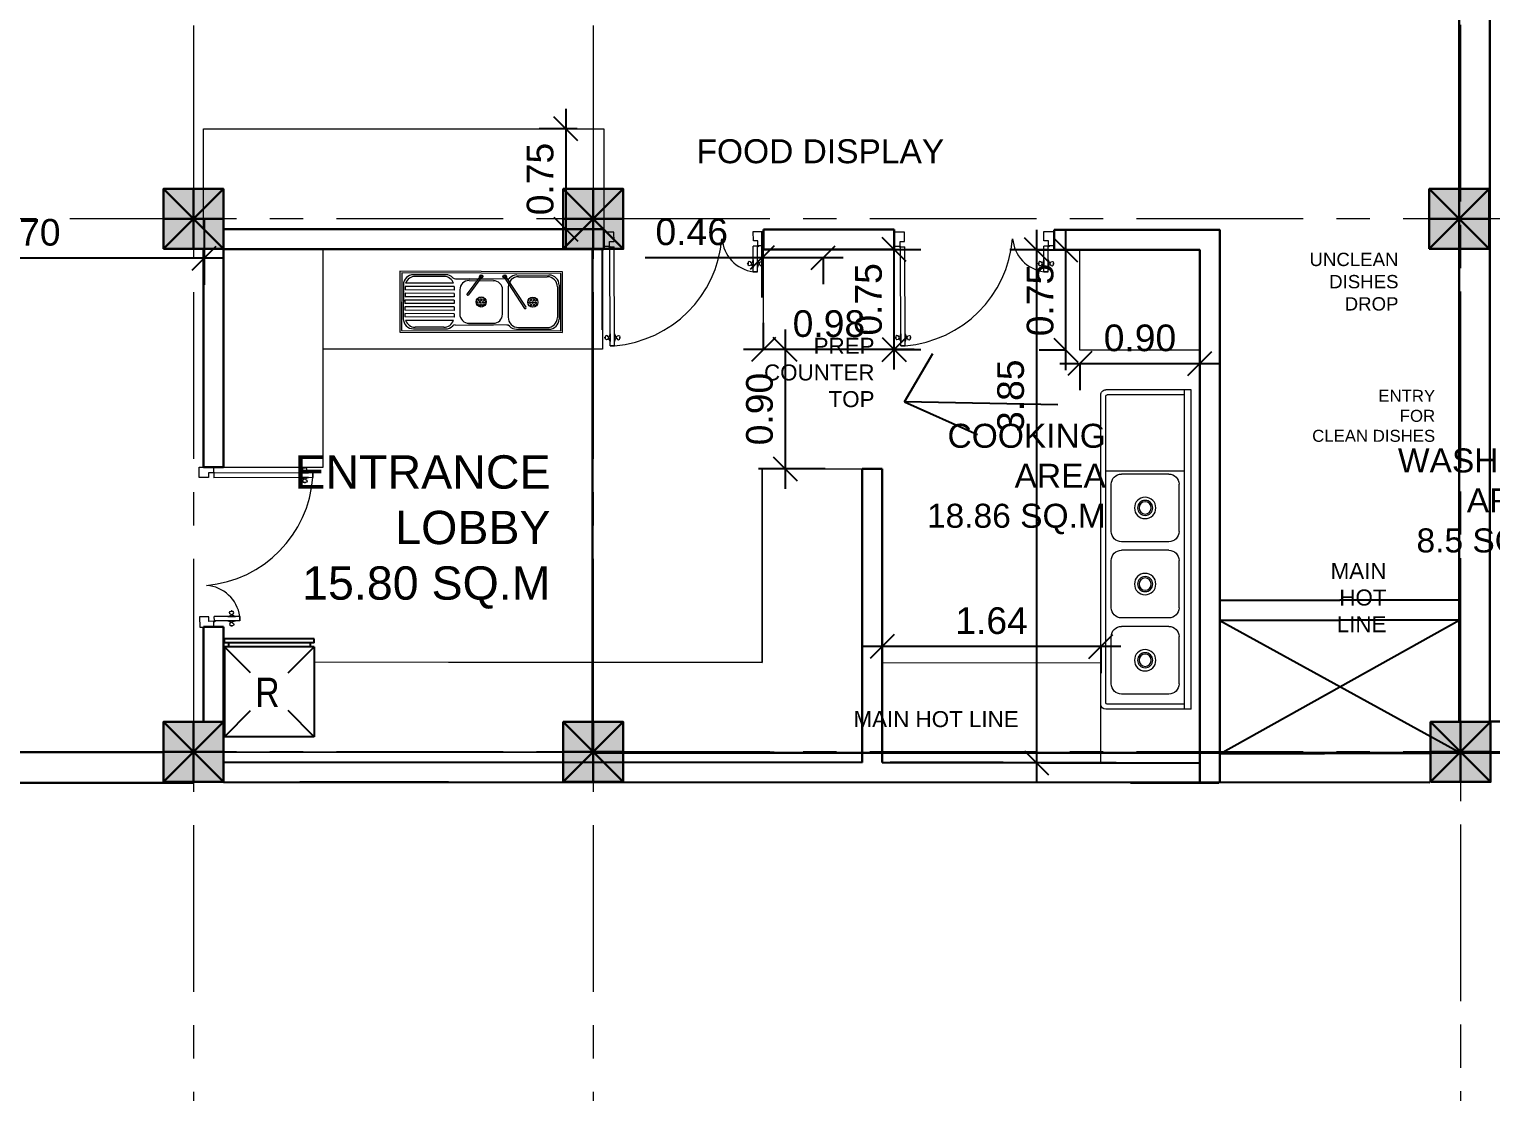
# Model space of a CAD drawing. Header units: metres. Extents: x 319894 to 3389272, y 120 to 6136017.
# Drawn here: x 321371.56 to 321382.53, y 3068013.09 to 3068021.06 of the extents above; entities that cross this region are included whole.
import ezdxf

# ---------------------------------------------------------------- set-up
doc = ezdxf.new("R2010")
doc.units = ezdxf.units.M
doc.header["$MEASUREMENT"] = 0
for name, pattern in [('CENTER', [2, 1.25, -0.25, 0.25, -0.25]), ('HIDDEN', [0.375, 0.25, -0.125]), ('TRAZO_Y_PUNTOX2', [2, 1, -0.5, 0, -0.5])]:
    doc.linetypes.add(name, pattern=pattern)
doc.layers.get('Defpoints').update_dxf_attribs({"color": 254})
for name, color, linetype in [('02', 2, 'Continuous'), ('ejes', 8, 'TRAZO_Y_PUNTOX2'), ('FURNI', 42, 'Continuous'), ('Hat02', 4, 'Continuous'), ('Kitchen equipment', 200, 'Continuous'), ('S-DIM', 7, 'Continuous'), ('TEXT', 255, 'Continuous')]:
    doc.layers.add(name, color=color, linetype=linetype)
for name, color, linetype, lineweight in [('200', 9, 'Continuous', 0), ('centerline', 255, 'HIDDEN', 5), ('column', 50, 'Continuous', 30), ('DOORS', 4, 'Continuous', 0), ('furniture', 43, 'Continuous', 18), ('hatch', 252, 'Continuous', 15), ('wall', 4, 'Continuous', 30), ('window-door', 4, 'Continuous', 20)]:
    doc.layers.add(name, color=color, linetype=linetype, lineweight=lineweight)
doc.styles.add('DIM', font='ARIALN.TTF')
doc.styles.get("Standard").update_dxf_attribs({"font": 'arial.ttf'})
doc.dimstyles.get("Standard").update_dxf_attribs({"dimtxt": 0.2, "dimasz": 0.18, "dimexe": 0.2, "dimexo": 0.2, "dimgap": 0.09, "dimtad": 1, "dimzin": 0, "dimdsep": 46, "dimtxsty": 'Standard', "dimblk": 'OBLIQUE', "dimcen": 0.09, "dimdle": 0.15, "dimclrt": 7, "dimadec": 0, "dimazin": 0, "dimtfac": 1, "dimtofl": 0, "dimtmove": 0, "dimatfit": 3, "dimfxl": 0.3, "dimfxlon": 1, "dimtfillclr": 2, "dimtolj": 1, "dimtzin": 0, "dimarcsym": 0})

# ---------------------------------------------------------------- blocks, each defined once
blk = doc.blocks.new('ADB316P')
at = {"layer": '200'}
for p, q in [((0, 0), (94.375, 0)), ((0, 0), (0, -25.25)), ((0, -2), (94.375, -2)), ((1.5, -2), (1.5, -24.875)), ((7.5, -3.625), (21.5, -3.625)), ((30, -3.625), (44, -3.625)), ((52.5, -3.625), (66.5, -3.625)), ((70.375, -2), (70.375, -25.25)), ((92.875, -2), (92.875, -24.875)), ((94.375, 0), (94.375, -25.25)), ((4.5, -6.625), (4.5, -20.625)), ((24.5, -6.625), (24.5, -20.625)), ((27, -6.625), (27, -20.625)), ((47, -6.625), (47, -20.625)), ((49.5, -6.625), (49.5, -20.625)), ((69.5, -6.625), (69.5, -20.625)), ((1.875, -25.25), (92.5, -25.25)), ((7.5, -23.625), (21.5, -23.625)), ((30, -23.625), (44, -23.625)), ((52.5, -23.625), (66.5, -23.625)), ((1.5, -26.75), (92.875, -26.75))]:
    blk.add_line(p, q, dxfattribs=at)
for centre, radius in [((14.5, -13.625), 3.156), ((14.5, -13.625), 2.22), ((14.5, -13.625), 1.812), ((37, -13.625), 3.156), ((37, -13.625), 2.22), ((37, -13.625), 1.812), ((59.5, -13.625), 3.156), ((59.5, -13.625), 2.22), ((59.5, -13.625), 1.812)]:
    blk.add_circle(centre, radius, dxfattribs=at)
for centre, radius, start, end in [((7.5, -6.625), 3, 90, 180), ((21.5, -6.625), 3, 0, 90), ((30, -6.625), 3, 90, 180), ((44, -6.625), 3, 0, 90), ((52.5, -6.625), 3, 90, 180), ((66.5, -6.625), 3, 0, 90), ((7.5, -20.625), 3, 180, 270), ((21.5, -20.625), 3, 270, 0), ((30, -20.625), 3, 180, 270), ((44, -20.625), 3, 270, 0), ((52.5, -20.625), 3, 180, 270), ((66.5, -20.625), 3, 270, 0), ((1.5, -25.25), 1.5, 180, 270), ((1.875, -24.875), 0.375, 180, 270), ((92.5, -24.875), 0.375, 270, 360), ((92.875, -25.25), 1.5, 270, 0)]:
    blk.add_arc(centre, radius, start, end, dxfattribs=at)
blk = doc.blocks.new('r')
at = {"layer": 'Kitchen equipment', "ltscale": 0.5}
for p, q in [((466527.73, -38098.25), (466500.23, -38098.25)), ((466500.23, -38098.25), (466508.22, -38106.24)), ((466500.23, -38125.75), (466500.23, -38098.25)), ((466519.74, -38106.24), (466527.73, -38098.25)), ((466527.73, -38125.75), (466527.73, -38098.25)), ((466528.98, -38098.25), (466530.23, -38098.25)), ((466528.98, -38125.75), (466528.98, -38098.25)), ((466530.23, -38125.75), (466530.23, -38098.25)), ((466528.98, -38099.5), (466527.73, -38099.5)), ((466500.23, -38125.75), (466508.22, -38117.77)), ((466519.74, -38117.77), (466527.73, -38125.75)), ((466528.98, -38124.5), (466527.73, -38124.5)), ((466527.73, -38125.75), (466500.23, -38125.75)), ((466528.98, -38125.75), (466530.23, -38125.75))]:
    blk.add_line(p, q, dxfattribs=at)
at = {"layer": 'Kitchen equipment', "ltscale": 0.5, "style": 'DIM'}
blk.add_text('R', height=9, rotation=270, dxfattribs=at).set_placement((466509.3, -38107.7))
blk = doc.blocks.new('*U780')
at = {"layer": 'DOORS', "linetype": 'Continuous', "lineweight": 0}
for p, q in [((8128.48, -1860.02), (8128.48, -1861.52)), ((8128.48, -1861.52), (8128.48, -1860.02)), ((8128.48, -1860.02), (8137.09, -1860.02)), ((8137.09, -1860.02), (8137.09, -1861.52)), ((8142.04, -1857.94), (8137.26, -1857.94)), ((8128.48, -1861.52), (8137.09, -1861.52)), ((8103.65, -1909.87), (8103.65, -1908.37)), ((8103.65, -1908.37), (8103.65, -1909.87)), ((8103.65, -1908.37), (8137.09, -1908.37)), ((8137.09, -1909.87), (8137.09, -1908.37)), ((8103.65, -1909.87), (8137.09, -1909.87)), ((8142.04, -1911.96), (8137.26, -1911.96))]:
    blk.add_line(p, q, dxfattribs=at)
for points in [[(8132.39, -1860.02), (8129.93, -1860.02), (8131.02, -1859.6), (8131.02, -1859.41, 0.414214), (8130.91, -1859.3, -0.990713), (8131.05, -1858.29), (8131.39, -1858.29)], [(8130.05, -1860.02), (8132.51, -1860.02), (8131.42, -1859.6), (8131.42, -1859.41, -0.414214), (8131.53, -1859.3, 0.990713), (8131.39, -1858.29), (8131.05, -1858.29)], [(8132.39, -1861.52), (8129.93, -1861.52), (8131.02, -1861.94), (8131.02, -1862.13, -0.414214), (8130.91, -1862.24, 0.990713), (8131.05, -1863.25), (8131.39, -1863.25)], [(8130.05, -1861.52), (8132.51, -1861.52), (8131.42, -1861.94), (8131.42, -1862.13, 0.414214), (8131.53, -1862.24, -0.990713), (8131.39, -1863.25), (8131.05, -1863.25)], [(8107.56, -1908.37), (8105.1, -1908.37), (8106.19, -1907.95), (8106.19, -1907.76, 0.414214), (8106.08, -1907.65, -0.990713), (8106.22, -1906.64), (8106.56, -1906.64)], [(8105.22, -1908.37), (8107.68, -1908.37), (8106.59, -1907.95), (8106.59, -1907.76, -0.414214), (8106.7, -1907.65, 0.990713), (8106.56, -1906.64), (8106.22, -1906.64)], [(8107.56, -1909.87), (8105.1, -1909.87), (8106.19, -1910.29), (8106.19, -1910.48, -0.414214), (8106.08, -1910.59, 0.990713), (8106.22, -1911.6), (8106.56, -1911.6)], [(8105.22, -1909.87), (8107.68, -1909.87), (8106.59, -1910.29), (8106.59, -1910.48, 0.414214), (8106.7, -1910.59, -0.990713), (8106.56, -1911.6), (8106.22, -1911.6)]]:
    blk.add_lwpolyline(points, format="xyb", dxfattribs=at)
for points in [[(8131.32, -1858.17), (8131.32, -1858.29), (8131.12, -1858.29), (8131.12, -1858.17)], [(8131.32, -1863.37), (8131.32, -1863.25), (8131.12, -1863.25), (8131.12, -1863.37)], [(8106.49, -1906.52), (8106.49, -1906.64), (8106.29, -1906.64), (8106.29, -1906.52)], [(8106.49, -1911.72), (8106.49, -1911.6), (8106.29, -1911.6), (8106.29, -1911.72)]]:
    blk.add_lwpolyline(points, close=True, dxfattribs=at)
for points in [[(8137.26, -1857.94), (8137.26, -1859.87), (8138.9, -1859.87), (8138.9, -1861.43), (8142.04, -1861.43), (8142.04, -1857.94)], [(8137.26, -1911.96), (8137.26, -1910.03), (8138.9, -1910.03), (8138.9, -1908.47), (8142.04, -1908.47), (8142.04, -1911.96)]]:
    blk.add_lwpolyline(points, dxfattribs=at)
for centre in [(8137.09, -1859.86), (8137.09, -1910.03)]:
    blk.add_circle(centre, 0.165, dxfattribs=at)
at = {"layer": 'window-door'}
for centre, radius, start, end in [((8140.61, -1859.8), 12.25, 188.0729, 265.6213), ((8143.14, -1911.47), 39.61, 95.017, 175.5213)]:
    blk.add_arc(centre, radius, start, end, dxfattribs=at)
blk = doc.blocks.new('*U764')
at = {"layer": 'DOORS', "linetype": 'Continuous', "lineweight": 0}
for p, q in [((8137.26, -1857.94), (8142.04, -1857.94)), ((8142.21, -1860.02), (8142.21, -1861.52)), ((8150.81, -1860.02), (8142.21, -1860.02)), ((8150.81, -1860.02), (8150.81, -1861.52)), ((8150.81, -1861.52), (8150.81, -1860.02)), ((8150.81, -1861.52), (8142.21, -1861.52)), ((8142.21, -1909.87), (8142.21, -1908.37)), ((8175.64, -1908.37), (8142.21, -1908.37)), ((8175.64, -1909.87), (8175.64, -1908.37)), ((8175.64, -1908.37), (8175.64, -1909.87)), ((8137.26, -1911.96), (8142.04, -1911.96)), ((8175.64, -1909.87), (8142.21, -1909.87))]:
    blk.add_line(p, q, dxfattribs=at)
for points in [[(8142.04, -1857.94), (8142.04, -1859.87), (8140.4, -1859.87), (8140.4, -1861.43), (8137.26, -1861.43), (8137.26, -1857.94)], [(8142.04, -1911.96), (8142.04, -1910.03), (8140.4, -1910.03), (8140.4, -1908.47), (8137.26, -1908.47), (8137.26, -1911.96)]]:
    blk.add_lwpolyline(points, dxfattribs=at)
for points in [[(8149.25, -1860.02), (8146.78, -1860.02), (8147.88, -1859.6), (8147.88, -1859.41, 0.414214), (8147.77, -1859.3, -0.990713), (8147.9, -1858.29), (8148.25, -1858.29)], [(8146.91, -1860.02), (8149.37, -1860.02), (8148.28, -1859.6), (8148.28, -1859.41, -0.414214), (8148.39, -1859.3, 0.990713), (8148.25, -1858.29), (8147.9, -1858.29)], [(8149.25, -1861.52), (8146.78, -1861.52), (8147.88, -1861.94), (8147.88, -1862.13, -0.414214), (8147.77, -1862.24, 0.990713), (8147.9, -1863.25), (8148.25, -1863.25)], [(8146.91, -1861.52), (8149.37, -1861.52), (8148.28, -1861.94), (8148.28, -1862.13, 0.414214), (8148.39, -1862.24, -0.990713), (8148.25, -1863.25), (8147.9, -1863.25)], [(8174.08, -1908.37), (8171.62, -1908.37), (8172.71, -1907.95), (8172.71, -1907.76, 0.414214), (8172.6, -1907.65, -0.990713), (8172.74, -1906.64), (8173.08, -1906.64)], [(8171.74, -1908.37), (8174.2, -1908.37), (8173.11, -1907.95), (8173.11, -1907.76, -0.414214), (8173.22, -1907.65, 0.990713), (8173.08, -1906.64), (8172.74, -1906.64)], [(8174.08, -1909.87), (8171.62, -1909.87), (8172.71, -1910.29), (8172.71, -1910.48, -0.414214), (8172.6, -1910.59, 0.990713), (8172.74, -1911.6), (8173.08, -1911.6)], [(8171.74, -1909.87), (8174.2, -1909.87), (8173.11, -1910.29), (8173.11, -1910.48, 0.414214), (8173.22, -1910.59, -0.990713), (8173.08, -1911.6), (8172.74, -1911.6)]]:
    blk.add_lwpolyline(points, format="xyb", dxfattribs=at)
for points in [[(8147.97, -1858.17), (8147.97, -1858.29), (8148.18, -1858.29), (8148.18, -1858.17)], [(8147.97, -1863.37), (8147.97, -1863.25), (8148.18, -1863.25), (8148.18, -1863.37)], [(8172.81, -1906.52), (8172.81, -1906.64), (8173.01, -1906.64), (8173.01, -1906.52)], [(8172.81, -1911.72), (8172.81, -1911.6), (8173.01, -1911.6), (8173.01, -1911.72)]]:
    blk.add_lwpolyline(points, close=True, dxfattribs=at)
for centre in [(8142.21, -1859.86), (8142.21, -1910.03)]:
    blk.add_circle(centre, 0.165, dxfattribs=at)
at = {"layer": 'window-door'}
for centre, radius, start, end in [((8138.69, -1859.8), 12.25, 274.3787, 351.9271), ((8136.16, -1911.47), 39.61, 4.4787, 84.983)]:
    blk.add_arc(centre, radius, start, end, dxfattribs=at)
blk = doc.blocks.new('s')
at = {"layer": 'furniture', "lineweight": 13, "ltscale": 50}
for p, q in [((1.26, 31.09), (10.49, 37.18)), ((1.62, 30.74), (10.86, 36.84)), ((1.29, 23.8), (6.58, 19.81)), ((1.59, 24.2), (6.88, 20.21))]:
    blk.add_line(p, q, dxfattribs=at)
for centre, start, end in [((10.68, 37.01), 316.8421, 136.8421), ((1.44, 30.92), 136.8421, 316.8421), ((1.44, 24), 52.9874, 232.9874), ((6.73, 20.01), 232.9874, 52.9874)]:
    blk.add_arc(centre, 0.25, start, end, dxfattribs=at)
at = {"layer": 'Hat02', "lineweight": 13, "ltscale": 50}
for p, q in [((18, 48), (0, 48)), ((0, 48), (0, 0)), ((0.5, 47.5), (0.5, 0.5)), ((17.5, 47.5), (0.5, 47.5)), ((17.5, 0.5), (17.5, 47.5)), ((18, 0), (18, 48)), ((1, 34.5), (1, 44)), ((1.5, 35), (1.5, 43.5)), ((4, 47), (14, 47)), ((4.5, 46.5), (13.5, 46.5)), ((16.5, 35), (16.5, 43.5)), ((17, 34.5), (17, 44)), ((2.2, 31.64), (2.2, 20.4)), ((2.2, 31.64), (2.2, 20.4)), ((4.5, 32), (13.5, 32)), ((12.6, 30.3), (5.4, 30.3)), ((15.8, 31.64), (15.8, 20.4)), ((15.8, 31.64), (15.8, 20.4)), ((2.2, 16.36), (2.2, 27.6)), ((2.2, 16.36), (2.2, 27.6)), ((2.7, 20.4), (2.7, 27.6)), ((15.3, 20.4), (15.3, 27.6)), ((15.8, 16.36), (15.8, 27.6)), ((15.8, 16.36), (15.8, 27.6)), ((5.4, 17.7), (12.6, 17.7)), ((1, 13.5), (1, 4)), ((1.5, 13), (1.5, 4.5)), ((3.5, 15.83), (3.5, 1.67)), ((4.5, 16), (5.5, 16)), ((4.5, 16), (4.5, 1.5)), ((5.5, 16), (5.5, 1.5)), ((6.5, 16), (6.5, 1.5)), ((6.5, 16), (7.5, 16)), ((7.5, 16), (7.5, 1.5)), ((8.5, 16), (8.5, 1.5)), ((8.5, 16), (9.5, 16)), ((9.5, 16), (9.5, 1.5)), ((10.5, 16), (10.5, 1.5)), ((10.5, 16), (11.5, 16)), ((11.5, 16), (11.5, 1.5)), ((12.5, 16), (12.5, 1.5)), ((12.5, 16), (13.5, 16)), ((13.5, 16), (13.5, 1.5)), ((14.5, 15.83), (14.5, 1.67)), ((16.5, 13), (16.5, 4.5)), ((17, 4), (17, 13.5)), ((0, 0), (18, 0)), ((0.5, 0.5), (17.5, 0.5)), ((4, 1), (14, 1)), ((4.5, 1.5), (5.5, 1.5)), ((6.5, 1.5), (7.5, 1.5)), ((8.5, 1.5), (9.5, 1.5)), ((10.5, 1.5), (11.5, 1.5)), ((12.5, 1.5), (13.5, 1.5))]:
    blk.add_line(p, q, dxfattribs=at)
at = {"layer": 'Hat02', "linetype": 'Continuous', "lineweight": 13, "ltscale": 50}
for p, q in [((7.51, 39.41), (7.76, 39.41)), ((7.51, 39.41), (7.51, 39.4)), ((7.52, 38.98), (7.76, 38.98)), ((7.62, 39.85), (7.76, 39.85)), ((7.89, 40.06), (7.76, 39.85)), ((7.76, 39.41), (7.89, 39.2)), ((7.89, 39.2), (7.76, 38.98)), ((7.82, 40.18), (7.89, 40.06)), ((8.26, 39.85), (8.14, 39.63)), ((8.14, 39.63), (8.26, 39.41)), ((8.26, 38.98), (8.14, 38.76)), ((8.15, 40.48), (8.26, 40.28)), ((8.26, 40.28), (8.51, 40.28)), ((8.26, 39.85), (8.51, 39.85)), ((8.26, 39.41), (8.51, 39.41)), ((8.26, 38.98), (8.51, 38.98)), ((8.64, 40.5), (8.51, 40.28)), ((8.51, 39.85), (8.64, 39.63)), ((8.64, 39.63), (8.51, 39.41)), ((8.51, 38.98), (8.64, 38.76)), ((8.53, 40.68), (8.64, 40.5)), ((9.01, 40.28), (8.89, 40.06)), ((8.89, 40.06), (9.01, 39.85)), ((9.01, 39.41), (8.89, 39.2)), ((8.89, 39.2), (9.01, 38.98)), ((8.99, 40.75), (9.01, 40.71)), ((9.01, 40.71), (9.26, 40.71)), ((9.01, 40.28), (9.26, 40.28)), ((9.01, 39.85), (9.26, 39.85)), ((9.01, 39.41), (9.26, 39.41)), ((9.01, 38.98), (9.26, 38.98)), ((9.27, 40.73), (9.26, 40.71)), ((9.26, 40.28), (9.39, 40.06)), ((9.39, 40.06), (9.26, 39.85)), ((9.26, 39.41), (9.39, 39.2)), ((9.39, 39.2), (9.26, 38.98)), ((9.69, 40.58), (9.64, 40.5)), ((9.64, 40.5), (9.76, 40.28)), ((9.76, 39.85), (9.64, 39.63)), ((9.64, 39.63), (9.76, 39.41)), ((9.76, 38.98), (9.64, 38.76)), ((9.76, 40.28), (10.01, 40.28)), ((9.76, 39.85), (10.01, 39.85)), ((9.76, 39.41), (10.01, 39.41)), ((9.76, 38.98), (10.01, 38.98)), ((10.04, 40.33), (10.01, 40.28)), ((10.01, 39.85), (10.14, 39.63)), ((10.14, 39.63), (10.01, 39.41)), ((10.01, 38.98), (10.14, 38.76)), ((10.49, 39.38), (10.39, 39.2)), ((10.39, 39.2), (10.48, 39.03)), ((7.67, 38.55), (7.76, 38.55)), ((7.76, 38.55), (7.89, 38.33)), ((7.89, 38.33), (7.86, 38.28)), ((8.14, 38.76), (8.26, 38.55)), ((8.26, 38.11), (8.19, 37.99)), ((8.26, 38.55), (8.51, 38.55)), ((8.26, 38.11), (8.51, 38.11)), ((8.64, 38.76), (8.51, 38.55)), ((8.51, 38.11), (8.64, 37.9)), ((8.64, 37.9), (8.59, 37.81)), ((9.01, 38.55), (8.89, 38.33)), ((8.89, 38.33), (9.01, 38.11)), ((9.01, 38.55), (9.26, 38.55)), ((9.01, 38.11), (9.26, 38.11)), ((9.26, 38.55), (9.39, 38.33)), ((9.39, 38.33), (9.26, 38.11)), ((9.64, 38.76), (9.76, 38.55)), ((9.76, 38.11), (9.64, 37.9)), ((9.64, 37.9), (9.64, 37.89)), ((9.76, 38.55), (10.01, 38.55)), ((9.76, 38.11), (9.98, 38.11)), ((10.14, 38.76), (10.01, 38.55)), ((7.51, 23.82), (7.51, 23.82)), ((7.51, 23.82), (7.76, 23.82)), ((7.52, 24.26), (7.76, 24.26)), ((7.63, 23.39), (7.76, 23.39)), ((7.67, 24.69), (7.76, 24.69)), ((7.76, 24.69), (7.89, 24.47)), ((7.89, 24.47), (7.76, 24.26)), ((7.76, 23.82), (7.89, 23.61)), ((7.89, 23.61), (7.76, 23.39)), ((8.26, 25.12), (8.14, 24.91)), ((8.14, 24.91), (8.26, 24.69)), ((8.26, 24.26), (8.14, 24.04)), ((8.14, 24.04), (8.26, 23.82)), ((8.26, 23.39), (8.14, 23.18)), ((8.14, 23.18), (8.26, 22.96)), ((8.26, 25.12), (8.51, 25.12)), ((8.26, 24.69), (8.51, 24.69)), ((8.26, 24.26), (8.51, 24.26)), ((8.26, 23.82), (8.51, 23.82)), ((8.26, 23.39), (8.51, 23.39)), ((8.26, 22.96), (8.51, 22.96)), ((8.51, 25.12), (8.64, 24.91)), ((8.64, 24.91), (8.51, 24.69)), ((8.51, 24.26), (8.64, 24.04)), ((8.64, 24.04), (8.51, 23.82)), ((8.51, 23.39), (8.64, 23.18)), ((8.64, 23.18), (8.51, 22.96)), ((8.98, 25.5), (8.89, 25.34)), ((8.89, 25.34), (9.01, 25.12)), ((9.01, 24.69), (8.89, 24.47)), ((8.89, 24.47), (9.01, 24.26)), ((9.01, 23.82), (8.89, 23.61)), ((8.89, 23.61), (9.01, 23.39)), ((9.01, 22.96), (8.89, 22.74)), ((8.89, 22.74), (9.01, 22.53)), ((9.01, 25.12), (9.26, 25.12)), ((9.01, 24.69), (9.26, 24.69)), ((9.01, 24.26), (9.26, 24.26)), ((9.01, 23.82), (9.26, 23.82)), ((9.01, 23.39), (9.26, 23.39)), ((9.01, 22.96), (9.26, 22.96)), ((9.01, 22.53), (9.26, 22.53)), ((9.39, 25.34), (9.26, 25.12)), ((9.26, 24.69), (9.39, 24.47)), ((9.39, 24.47), (9.26, 24.26)), ((9.26, 23.82), (9.39, 23.61)), ((9.39, 23.61), (9.26, 23.39)), ((9.26, 22.96), (9.39, 22.74)), ((9.39, 22.74), (9.26, 22.53)), ((9.31, 25.47), (9.39, 25.34)), ((9.76, 25.12), (9.64, 24.91)), ((9.64, 24.91), (9.76, 24.69)), ((9.76, 24.26), (9.64, 24.04)), ((9.64, 24.04), (9.76, 23.82)), ((9.76, 23.39), (9.64, 23.18)), ((9.64, 23.18), (9.76, 22.96)), ((9.76, 25.12), (9.99, 25.12)), ((9.76, 24.69), (10.01, 24.69)), ((9.76, 24.26), (10.01, 24.26)), ((9.76, 23.82), (10.01, 23.82)), ((9.76, 23.39), (10.01, 23.39)), ((9.76, 22.96), (10.01, 22.96)), ((10.14, 24.91), (10.01, 24.69)), ((10.01, 24.26), (10.14, 24.04)), ((10.14, 24.04), (10.01, 23.82)), ((10.01, 23.39), (10.14, 23.18)), ((10.14, 23.18), (10.01, 22.96)), ((10.03, 25.09), (10.14, 24.91)), ((10.41, 24.51), (10.39, 24.47)), ((10.39, 24.47), (10.46, 24.35)), ((10.48, 23.77), (10.39, 23.61)), ((10.39, 23.61), (10.43, 23.54))]:
    blk.add_line(p, q, dxfattribs=at)
at = {"layer": 'Hat02', "lineweight": 13, "ltscale": 50}
for centre, radius in [((9, 39.25), 1.5), ((1.44, 30.92), 0.5), ((1.44, 24), 0.5), ((9, 24), 1.5)]:
    blk.add_circle(centre, radius, dxfattribs=at)
for centre, radius, start, end in [((4, 44), 3, 90, 180), ((4.5, 43.5), 3, 90, 180), ((13.5, 43.5), 3, 0, 90), ((14, 44), 3, 0, 90), ((4.5, 35), 3, 180, 270), ((13.5, 35), 3, 270, 0), ((4, 34.5), 3, 180, 225.573), ((4, 34.5), 3, 180, 225.573), ((1.2, 31.64), 1, 0, 45.573), ((5.4, 27.6), 2.7, 90, 180), ((12.6, 27.6), 2.7, 0, 90), ((16.8, 31.64), 1, 134.427, 180), ((14, 34.5), 3, 314.427, 0), ((14, 34.5), 3, 314.427, 0), ((5.4, 20.4), 2.7, 180, 270), ((12.6, 20.4), 2.7, 270, 0), ((4, 13.5), 3, 134.427, 180), ((4, 13.5), 3, 134.427, 180), ((4.5, 13), 3, 109.4712, 180), ((1.2, 16.36), 1, 314.427, 0), ((13.5, 13), 3, 0, 70.5288), ((16.8, 16.36), 1, 180, 225.573), ((14, 13.5), 3, 0, 45.573), ((14, 13.5), 3, 0, 45.573), ((4.5, 4.5), 3, 180, 250.5288), ((13.5, 4.5), 3, 289.4712, 0), ((4, 4), 3, 180, 270), ((14, 4), 3, 270, 0)]:
    blk.add_arc(centre, radius, start, end, dxfattribs=at)
blk = doc.blocks.new('_Oblique')
at = {"color": 0, "linetype": 'ByBlock', "lineweight": -2}
blk.add_line((-0.5, -0.5), (0.5, 0.5), dxfattribs=at)
blk = doc.blocks.new('*D984')
at = {"layer": 'Defpoints', "color": 0, "transparency": 16777216}
for p in [(321377.517, 3068019.412), (321377.061, 3068019.35), (321377.061, 3068017.171)]:
    blk.add_point(p, dxfattribs=at)
at = {"layer": 'S-DIM', "color": 0, "lineweight": -2, "transparency": 16777216}
for p, q in [((321377.061, 3068019.05), (321377.061, 3068019.55)), ((321377.061, 3068019.35), (321376.182, 3068019.35)), ((321377.667, 3068019.35), (321377.061, 3068019.35)), ((321377.517, 3068019.35), (321377.517, 3068019.15))]:
    blk.add_line(p, q, dxfattribs=at)
at = {"layer": 'S-DIM', "color": 0, "lineweight": -2, "transparency": 16777216, "xscale": 0.18, "yscale": 0.18, "zscale": 0.18, "rotation": 180}
blk.add_blockref('_Oblique', (321377.061, 3068019.35), dxfattribs=at)
at = {"layer": 'S-DIM', "color": 0, "lineweight": -2, "transparency": 16777216, "xscale": 0.18, "yscale": 0.18, "zscale": 0.18}
blk.add_blockref('_Oblique', (321377.517, 3068019.35), dxfattribs=at)
at = {"layer": 'S-DIM', "color": 7, "transparency": 16777216, "insert": (321376.532, 3068019.543), "char_height": 0.2, "attachment_point": 5}
blk.add_mtext('\\A1;0.46', dxfattribs=at)
blk = doc.blocks.new('*D985')
at = {"layer": 'Defpoints', "color": 0, "transparency": 16777216}
for p in [(321379.414, 3068019.409), (321379.117, 3068015.56), (321379.407, 3068015.56)]:
    blk.add_point(p, dxfattribs=at)
at = {"layer": 'S-DIM', "color": 0, "lineweight": -2, "transparency": 16777216}
for p, q in [((321379.117, 3068019.559), (321379.117, 3068015.41)), ((321379.214, 3068019.409), (321378.917, 3068019.409)), ((321379.207, 3068015.56), (321378.917, 3068015.56))]:
    blk.add_line(p, q, dxfattribs=at)
at = {"layer": 'S-DIM', "color": 0, "lineweight": -2, "transparency": 16777216, "xscale": 0.18, "yscale": 0.18, "zscale": 0.18}
for p, rotation in [((321379.117, 3068019.409), 90), ((321379.117, 3068015.56), 270)]:
    blk.add_blockref('_Oblique', p, dxfattribs=dict(at, rotation=rotation))
at = {"layer": 'S-DIM', "color": 7, "transparency": 16777216, "insert": (321378.925, 3068018.314), "char_height": 0.2, "attachment_point": 5, "rotation": 90}
blk.add_mtext('\\A1;3.85', dxfattribs=at)
blk = doc.blocks.new('*D986')
at = {"layer": 'Defpoints', "color": 0, "transparency": 16777216}
for p in [(321378.051, 3068018.662), (321377.233, 3068017.765), (321377.961, 3068017.765)]:
    blk.add_point(p, dxfattribs=at)
at = {"layer": 'S-DIM', "color": 0, "lineweight": -2, "transparency": 16777216}
for p, q in [((321377.233, 3068018.812), (321377.233, 3068017.615)), ((321377.533, 3068018.662), (321377.033, 3068018.662)), ((321377.533, 3068017.765), (321377.033, 3068017.765))]:
    blk.add_line(p, q, dxfattribs=at)
at = {"layer": 'S-DIM', "color": 0, "lineweight": -2, "transparency": 16777216, "xscale": 0.18, "yscale": 0.18, "zscale": 0.18}
for p, rotation in [((321377.233, 3068018.662), 90), ((321377.233, 3068017.765), 270)]:
    blk.add_blockref('_Oblique', p, dxfattribs=dict(at, rotation=rotation))
at = {"layer": 'S-DIM', "color": 7, "transparency": 16777216, "insert": (321377.041, 3068018.214), "char_height": 0.2, "attachment_point": 5, "rotation": 90}
blk.add_mtext('\\A1;0.90', dxfattribs=at)
blk = doc.blocks.new('*D987')
at = {"layer": 'Defpoints', "color": 0, "transparency": 16777216}
for p in [(321378.051, 3068019.412), (321378.051, 3068019.412), (321378.051, 3068018.662)]:
    blk.add_point(p, dxfattribs=at)
at = {"layer": 'S-DIM', "color": 0, "lineweight": -2, "transparency": 16777216}
for p, q in [((321378.051, 3068018.512), (321378.051, 3068019.562)), ((321378.051, 3068019.412), (321378.251, 3068019.412)), ((321378.051, 3068018.662), (321378.251, 3068018.662))]:
    blk.add_line(p, q, dxfattribs=at)
at = {"layer": 'S-DIM', "color": 0, "lineweight": -2, "transparency": 16777216, "xscale": 0.18, "yscale": 0.18, "zscale": 0.18}
for p, rotation in [((321378.051, 3068019.412), 90), ((321378.051, 3068018.662), 270)]:
    blk.add_blockref('_Oblique', p, dxfattribs=dict(at, rotation=rotation))
at = {"layer": 'S-DIM', "color": 7, "transparency": 16777216, "insert": (321377.859, 3068019.037), "char_height": 0.2, "attachment_point": 5, "rotation": 90}
blk.add_mtext('\\A1;0.75', dxfattribs=at)
blk = doc.blocks.new('*D988')
at = {"layer": 'Defpoints', "color": 0, "transparency": 16777216}
for p in [(321377.071, 3068018.662), (321377.071, 3068018.662), (321378.051, 3068018.662)]:
    blk.add_point(p, dxfattribs=at)
at = {"layer": 'S-DIM', "color": 0, "lineweight": -2, "transparency": 16777216}
for p, q in [((321377.071, 3068018.662), (321377.071, 3068018.862)), ((321378.051, 3068018.662), (321378.051, 3068018.862)), ((321378.201, 3068018.662), (321376.921, 3068018.662))]:
    blk.add_line(p, q, dxfattribs=at)
at = {"layer": 'S-DIM', "color": 0, "lineweight": -2, "transparency": 16777216, "xscale": 0.18, "yscale": 0.18, "zscale": 0.18, "rotation": 180}
blk.add_blockref('_Oblique', (321377.071, 3068018.662), dxfattribs=at)
at = {"layer": 'S-DIM', "color": 0, "lineweight": -2, "transparency": 16777216, "xscale": 0.18, "yscale": 0.18, "zscale": 0.18}
blk.add_blockref('_Oblique', (321378.051, 3068018.662), dxfattribs=at)
at = {"layer": 'S-DIM', "color": 7, "transparency": 16777216, "insert": (321377.561, 3068018.854), "char_height": 0.2, "attachment_point": 5}
blk.add_mtext('\\A1;0.98', dxfattribs=at)
blk = doc.blocks.new('*D989')
at = {"layer": 'Defpoints', "color": 0, "transparency": 16777216}
for p in [(321379.338, 3068019.407), (321379.444, 3068019.407), (321379.444, 3068018.657)]:
    blk.add_point(p, dxfattribs=at)
at = {"layer": 'S-DIM', "color": 0, "lineweight": -2, "transparency": 16777216}
for p, q in [((321379.338, 3068018.507), (321379.338, 3068019.557)), ((321379.338, 3068019.407), (321379.138, 3068019.407)), ((321379.338, 3068018.657), (321379.138, 3068018.657))]:
    blk.add_line(p, q, dxfattribs=at)
at = {"layer": 'S-DIM', "color": 0, "lineweight": -2, "transparency": 16777216, "xscale": 0.18, "yscale": 0.18, "zscale": 0.18}
for p, rotation in [((321379.338, 3068019.407), 90), ((321379.338, 3068018.657), 270)]:
    blk.add_blockref('_Oblique', p, dxfattribs=dict(at, rotation=rotation))
at = {"layer": 'S-DIM', "color": 7, "transparency": 16777216, "insert": (321379.146, 3068019.032), "char_height": 0.2, "attachment_point": 5, "rotation": 90}
blk.add_mtext('\\A1;0.75', dxfattribs=at)
blk = doc.blocks.new('*D990')
at = {"layer": 'Defpoints', "color": 0, "transparency": 16777216}
for p in [(321379.444, 3068018.657), (321380.343, 3068018.657), (321380.343, 3068018.555)]:
    blk.add_point(p, dxfattribs=at)
at = {"layer": 'S-DIM', "color": 0, "lineweight": -2, "transparency": 16777216}
for p, q in [((321379.294, 3068018.555), (321380.493, 3068018.555)), ((321379.444, 3068018.555), (321379.444, 3068018.355)), ((321380.343, 3068018.555), (321380.343, 3068018.355))]:
    blk.add_line(p, q, dxfattribs=at)
at = {"layer": 'S-DIM', "color": 0, "lineweight": -2, "transparency": 16777216, "xscale": 0.18, "yscale": 0.18, "zscale": 0.18, "rotation": 180}
blk.add_blockref('_Oblique', (321379.444, 3068018.555), dxfattribs=at)
at = {"layer": 'S-DIM', "color": 0, "lineweight": -2, "transparency": 16777216, "xscale": 0.18, "yscale": 0.18, "zscale": 0.18}
blk.add_blockref('_Oblique', (321380.343, 3068018.555), dxfattribs=at)
at = {"layer": 'S-DIM', "color": 7, "transparency": 16777216, "insert": (321379.894, 3068018.747), "char_height": 0.2, "attachment_point": 5}
blk.add_mtext('\\A1;0.90', dxfattribs=at)
blk = doc.blocks.new('*D966')
at = {"layer": 'Defpoints', "color": 0, "transparency": 16777216}
for p in [(321375.872, 3068020.316), (321375.588, 3068019.563), (321375.872, 3068019.563)]:
    blk.add_point(p, dxfattribs=at)
at = {"layer": 'S-DIM', "color": 0, "lineweight": -2, "transparency": 16777216}
for p, q in [((321375.588, 3068020.466), (321375.588, 3068019.413)), ((321375.672, 3068020.316), (321375.388, 3068020.316)), ((321375.672, 3068019.563), (321375.388, 3068019.563))]:
    blk.add_line(p, q, dxfattribs=at)
at = {"layer": 'S-DIM', "color": 0, "lineweight": -2, "transparency": 16777216, "xscale": 0.18, "yscale": 0.18, "zscale": 0.18}
for p, rotation in [((321375.588, 3068020.316), 90), ((321375.588, 3068019.563), 270)]:
    blk.add_blockref('_Oblique', p, dxfattribs=dict(at, rotation=rotation))
at = {"layer": 'S-DIM', "color": 7, "transparency": 16777216, "insert": (321375.396, 3068019.94), "char_height": 0.2, "attachment_point": 5, "rotation": 90}
blk.add_mtext('\\A1;0.75', dxfattribs=at)
blk = doc.blocks.new('*D967')
at = {"layer": 'Defpoints', "color": 0, "transparency": 16777216}
for p in [(321377.961, 3068016.497), (321377.961, 3068016.433), (321379.6, 3068016.492)]:
    blk.add_point(p, dxfattribs=at)
at = {"layer": 'S-DIM', "color": 0, "lineweight": -2, "transparency": 16777216}
for p, q in [((321379.75, 3068016.433), (321377.811, 3068016.433)), ((321377.961, 3068016.433), (321377.961, 3068016.233)), ((321379.6, 3068016.433), (321379.6, 3068016.233))]:
    blk.add_line(p, q, dxfattribs=at)
at = {"layer": 'S-DIM', "color": 0, "lineweight": -2, "transparency": 16777216, "xscale": 0.18, "yscale": 0.18, "zscale": 0.18, "rotation": 180}
blk.add_blockref('_Oblique', (321377.961, 3068016.433), dxfattribs=at)
at = {"layer": 'S-DIM', "color": 0, "lineweight": -2, "transparency": 16777216, "xscale": 0.18, "yscale": 0.18, "zscale": 0.18}
blk.add_blockref('_Oblique', (321379.6, 3068016.433), dxfattribs=at)
at = {"layer": 'S-DIM', "color": 7, "transparency": 16777216, "insert": (321378.781, 3068016.625), "char_height": 0.2, "attachment_point": 5}
blk.add_mtext('\\A1;1.64', dxfattribs=at)
blk = doc.blocks.new('*D968')
at = {"layer": 'Defpoints', "color": 0, "transparency": 16777216}
for p in [(321370.176, 3068027.344), (321372.876, 3068019.864), (321370.176, 3068019.346)]:
    blk.add_point(p, dxfattribs=at)
at = {"layer": 'S-DIM', "color": 0, "lineweight": -2, "transparency": 16777216}
for p, q in [((321370.176, 3068019.646), (321370.176, 3068019.146)), ((321372.876, 3068019.646), (321372.876, 3068019.146)), ((321373.026, 3068019.346), (321370.026, 3068019.346))]:
    blk.add_line(p, q, dxfattribs=at)
at = {"layer": 'S-DIM', "color": 0, "lineweight": -2, "transparency": 16777216, "xscale": 0.18, "yscale": 0.18, "zscale": 0.18, "rotation": 180}
blk.add_blockref('_Oblique', (321370.176, 3068019.346), dxfattribs=at)
at = {"layer": 'S-DIM', "color": 0, "lineweight": -2, "transparency": 16777216, "xscale": 0.18, "yscale": 0.18, "zscale": 0.18}
blk.add_blockref('_Oblique', (321372.876, 3068019.346), dxfattribs=at)
at = {"layer": 'S-DIM', "color": 7, "transparency": 16777216, "insert": (321371.526, 3068019.539), "char_height": 0.2, "attachment_point": 5}
blk.add_mtext('\\A1;2.70', dxfattribs=at)
blk = doc.blocks.new('column')
at = {"layer": 'hatch'}
h = blk.add_hatch(color=256, dxfattribs=at)
h.dxf.hatch_style = 1
h.paths.add_polyline_path([(0, 0), (0.45, 0), (0.45, 0.45), (0, 0.45)])
at = {"layer": 'column'}
for p, q in [((0, 0.45), (0.45, 0)), ((0, 0), (0.45, 0.45)), ((0.225, 0.45), (0.225, 0)), ((0, 0.225), (0.45, 0.225))]:
    blk.add_line(p, q, dxfattribs=at)
blk.add_lwpolyline([(0, 0), (0.45, 0), (0.45, 0.45), (0, 0.45)], close=True, dxfattribs=at)
blk = doc.blocks.new('GRID FOR GROUND FLOOR')
at = {"layer": 'centerline', "linetype": 'CENTER'}
for p, q in [((322202.803, 3068140.648), (322202.803, 3068102.989)), ((322205.803, 3068140.648), (322205.803, 3068102.989)), ((322212.308, 3068140.653), (322212.308, 3068102.994)), ((322212.308, 3068140.579), (322212.308, 3068102.919)), ((322212.308, 3068140.579), (322212.308, 3068102.919)), ((322235.126, 3068121.198), (322188.02, 3068121.198)), ((322235.126, 3068117.198), (322188.02, 3068117.198)), ((322235.126, 3068117.198), (322188.02, 3068117.198))]:
    blk.add_line(p, q, dxfattribs=at)
at = {"layer": 'wall'}
for p in [(322202.578, 3068120.973), (322205.578, 3068120.973), (322212.073, 3068120.973), (322202.578, 3068116.973), (322205.578, 3068116.973), (322212.083, 3068116.973)]:
    blk.add_blockref('column', p, dxfattribs=at)

msp = doc.modelspace()

# ---------------------------------------------------------------- linework, layer by layer
for p, q in [((321378.128, 3068018.268), (321378.341, 3068018.63)), ((321379.277, 3068018.246), (321378.128, 3068018.268)), ((321378.128, 3068018.268), (321378.676, 3068018.023)), ((321380.493, 3068015.628), (321382.292, 3068016.633)), ((321380.493, 3068016.628), (321382.302, 3068015.633)), ((321377.15, 3068015.638), (321366.519, 3068015.639)), ((321380.123, 3068015.634), (321377.811, 3068015.638))]:
    msp.add_line(p, q)
msp.add_lwpolyline([(321377.821, 3068019.412), (321377.071, 3068019.412)])
at = {"layer": 'ejes', "color": 4, "linetype": 'Continuous', "ltscale": 100}
for p, q in [((321380.123, 3068015.558, 0), (321379.742, 3068015.558, 0)), ((321377.864, 3068015.413, 28.642), (321377.864, 3068015.412, 28.674)), ((321378.303, 3068015.412), (321378.084, 3068015.412, 28.674)), ((321380.485, 3068015.408), (321379.822, 3068015.408))]:
    msp.add_line(p, q, dxfattribs=at)
at = {"layer": 'FURNI'}
msp.add_line((321375.862, 3068018.809), (321375.862, 3068019.413), dxfattribs=at)
at = {"layer": 'furniture'}
for p, q in [((321377.061, 3068017.765), (321377.811, 3068017.765)), ((321377.061, 3068016.313), (321377.061, 3068017.765)), ((321377.811, 3068017.765), (321377.811, 3068015.638)), ((321374.708, 3068016.314), (321377.061, 3068016.313)), ((321379.6, 3068015.558), (321379.6, 3068015.999)), ((321377.061, 3068015.563), (321373.934, 3068015.563)), ((321379.715, 3068015.562), (321378.024, 3068015.567))]:
    msp.add_line(p, q, dxfattribs=at)
for points in [[(321372.871, 3068019.564), (321372.869, 3068019.564), (321372.869, 3068020.316), (321375.872, 3068020.316), (321375.872, 3068019.563), (321373.019, 3068019.563)], [(321373.019, 3068018.664), (321373.019, 3068019.414), (321375.862, 3068019.413), (321375.862, 3068018.663), (321373.769, 3068018.664)], [(321373.769, 3068017.779), (321373.769, 3068019.414)], [(321377.061, 3068017.765), (321377.061, 3068016.313), (321373.701, 3068016.314)], [(321379.6, 3068016.307), (321377.961, 3068016.311)]]:
    msp.add_lwpolyline(points, dxfattribs=at)
for points in [[(321378.051, 3068018.662), (321377.071, 3068018.662), (321377.071, 3068019.412), (321378.051, 3068019.412)], [(321380.343, 3068018.657), (321379.444, 3068018.657), (321379.444, 3068019.407), (321380.343, 3068019.407)]]:
    msp.add_lwpolyline(points, close=True, dxfattribs=at)
at = {"layer": 'furniture', "elevation": 0}
msp.add_lwpolyline([(321373.019, 3068017.779), (321373.769, 3068017.779), (321373.769, 3068018.664)], dxfattribs=at)
at = {"layer": 'wall'}
for p, q in [((321382.519, 3068015.863), (321382.519, 3068034.865)), ((321382.289, 3068015.863), (321382.29, 3068034.629)), ((321375.872, 3068019.413, 0), (321375.872, 3068019.563, 0)), ((321377.071, 3068019.562, 0), (321377.071, 3068019.412, 0)), ((321378.051, 3068019.562), (321378.051, 3068019.412)), ((321379.251, 3068019.559), (321379.251, 3068019.408)), ((321373.019, 3068017.779), (321372.869, 3068017.779)), ((321377.811, 3068017.765), (321377.811, 3068015.563)), ((321377.961, 3068017.765), (321377.961, 3068015.563)), ((321380.493, 3068016.778), (321382.294, 3068016.783)), ((321380.493, 3068016.628), (321382.294, 3068016.633)), ((321372.869, 3068015.865), (321372.869, 3068016.579)), ((321372.869, 3068016.579), (321373.019, 3068016.579)), ((321373.019, 3068015.865), (321373.019, 3068016.579)), ((321367.024, 3068015.64), (321372.569, 3068015.64)), ((321380.493, 3068015.628), (321382.066, 3068015.632)), ((321367.024, 3068015.41), (321372.794, 3068015.41))]:
    msp.add_line(p, q, dxfattribs=at)
for points in [[(321399.519, 3068015.865), (321399.519, 3068004.716), (321375.569, 3068004.716), (321375.57, 3068005.916), (321361.569, 3068005.915), (321361.569, 3068015.414), (321360.369, 3068015.414), (321360.369, 3068029.296), (321361.569, 3068029.296), (321361.569, 3068035.365), (321382.519, 3068035.365), (321382.519, 3068015.87), (321399.519, 3068015.87), (321399.519, 3068004.716)], [(321373.019, 3068019.563), (321375.872, 3068019.563)], [(321377.071, 3068019.562), (321378.051, 3068019.562)], [(321379.251, 3068019.559), (321380.493, 3068019.558), (321380.493, 3068015.408)], [(321372.869, 3068017.779), (321372.869, 3068019.415)], [(321373.019, 3068019.414), (321375.872, 3068019.413)], [(321373.019, 3068017.779), (321373.019, 3068019.414)], [(321375.789, 3068019.415), (321375.789, 3068015.635), (321399.289, 3068015.635), (321399.289, 3068006.365)], [(321377.071, 3068019.412), (321378.051, 3068019.412)], [(321379.251, 3068019.409), (321380.343, 3068019.408), (321380.343, 3068015.408)], [(321377.811, 3068017.765), (321377.961, 3068017.765)], [(321377.811, 3068015.563), (321373.019, 3068015.564)], [(321380.343, 3068015.558), (321377.961, 3068015.563)], [(321382.069, 3068015.413), (321373.019, 3068015.414)], [(321374.708, 3068015.414), (321373.592, 3068015.414)]]:
    msp.add_lwpolyline(points, dxfattribs=at)

# ---------------------------------------------------------------- block references
at = {"lineweight": 5, "xscale": 0.0245, "yscale": 0.0245, "zscale": 0.0245, "rotation": 89.99999999999997}
msp.add_blockref('r', (320439.62, 3056586.5, 0), dxfattribs=at)
at = {"layer": '02', "linetype": 'Continuous', "xscale": 0.0254, "yscale": 0.0254, "zscale": 0.0254, "rotation": 269.8361462384388}
msp.add_blockref('s', (321374.344, 3068019.248), dxfattribs=at)
at = {"layer": 'furniture', "xscale": -0.02540000000000001, "yscale": 0.02540000000000001, "zscale": 0.02540000000000001, "rotation": 270}
msp.add_blockref('ADB316P', (321380.279, 3068015.961), dxfattribs=at)
at = {"layer": 'wall'}
msp.add_blockref('GRID FOR GROUND FLOOR', (-830.009, -101.557), dxfattribs=at)
at = {"layer": 'window-door', "xscale": 0.0222163707725234, "yscale": 0.0222163707725234, "zscale": 0.0222163707725234}
for name, p, rotation in [('*U764', (321417.767, 3068200.458, 0), 270.1841331131124), ('*U764', (321419.947, 3068200.458), 270.1841331131124), ('*U780', (321553.86, 3067975.883), 180.1841331131124)]:
    msp.add_blockref(name, p, dxfattribs=dict(at, rotation=rotation))

# ---------------------------------------------------------------- texts
at = {"layer": 'TEXT', "linetype": 'Continuous', "width": 8.64196, "attachment_point": 9, "rotation": 359.9991}
for s, insert, char_height in [('FOOD DISPLAY', (321378.426, 3068020.056), 0.18), ('UNCLEAN\\PDISHES\\PDROP', (321381.833, 3068018.952), 0.1), ('PREP \\PCOUNTER \\PTOP', (321377.903, 3068018.227), 0.12), ('ENTRY \\PFOR \\PCLEAN DISHES', (321382.108, 3068017.967), 0.09), ('COOKING  \\PAREA\\P18.86 SQ.M', (321379.638, 3068017.274), 0.18), ('ENTRANCE \\PLOBBY\\P15.80 SQ.M', (321375.473, 3068016.715), 0.25), ('WASHING \\PAREA\\P8.5 SQ.M', (321383.03, 3068017.089), 0.18), ('MAIN \\PHOT \\PLINE ', (321381.743, 3068016.54, 0), 0.12), ('MAIN HOT LINE ', (321378.984, 3068015.826, 0), 0.12)]:
    msp.add_mtext(s, dxfattribs=dict(at, insert=insert, char_height=char_height))

# ---------------------------------------------------------------- dimensions: what is measured, and where the dimension line sits
at = {"layer": 'S-DIM'}
for base, p1, p2, picture, middle in [((321370.176, 3068019.346), (321372.876, 3068019.864), (321370.176, 3068027.344), '*D968', (321371.526, 3068019.539)), ((321377.061, 3068019.35), (321377.517, 3068019.412), (321377.061, 3068017.171), '*D984', (321376.532, 3068019.543)), ((321377.071, 3068018.662), (321378.051, 3068018.662), (321377.071, 3068018.662), '*D988', (321377.561, 3068018.854)), ((321380.343, 3068018.555), (321379.444, 3068018.657), (321380.343, 3068018.657), '*D990', (321379.894, 3068018.747)), ((321377.961, 3068016.433), (321379.6, 3068016.492), (321377.961, 3068016.497), '*D967', (321378.781, 3068016.625))]:
    dim = msp.add_linear_dim(base=base, p1=p1, p2=p2, dimstyle='Standard', dxfattribs=at)
    dim.commit()
    dim.dimension.update_dxf_attribs({"geometry": picture, "text_midpoint": middle})
for base, p1, p2, picture, middle in [((321375.588, 3068019.563), (321375.872, 3068020.316), (321375.872, 3068019.563), '*D966', (321375.396, 3068019.94)), ((321378.051, 3068019.412), (321378.051, 3068018.662), (321378.051, 3068019.412), '*D987', (321377.859, 3068019.037)), ((321379.338, 3068019.407), (321379.444, 3068018.657), (321379.444, 3068019.407), '*D989', (321379.146, 3068019.032)), ((321377.233, 3068017.765), (321378.051, 3068018.662), (321377.961, 3068017.765), '*D986', (321377.041, 3068018.214))]:
    dim = msp.add_linear_dim(base=base, p1=p1, p2=p2, angle=90, dimstyle='Standard', dxfattribs=at)
    dim.commit()
    dim.dimension.update_dxf_attribs({"geometry": picture, "text_midpoint": middle})
dim = msp.add_linear_dim(base=(321379.117, 3068015.56), p1=(321379.414, 3068019.409), p2=(321379.407, 3068015.56), angle=90, dimstyle='Standard', dxfattribs=at)
dim.commit()
dim.dimension.update_dxf_attribs({"geometry": '*D985', "text_midpoint": (321379.117, 3068018.314), "dimtype": 160})

doc.saveas('drawing.dxf')
